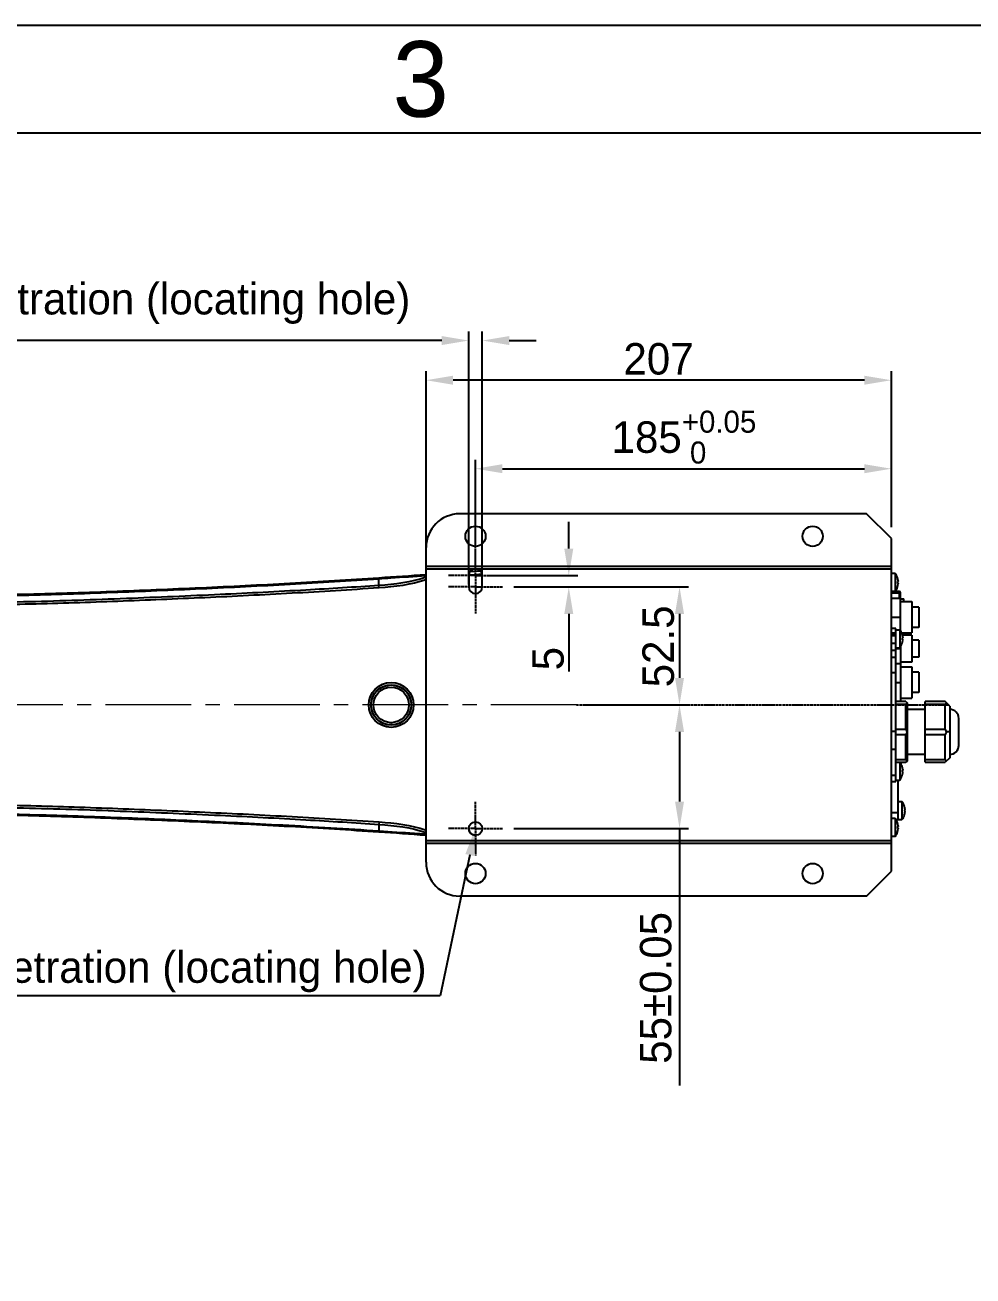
# Model space of a CAD drawing. Header units: millimetres. Extents: x 4086 to 8300, y 123 to 1549.
# Drawn here: x 6825.7 to 7036.5, y 1271 to 1549.2 of the extents above; entities that cross this region are included whole.
import ezdxf
from ezdxf import colors
from ezdxf.entities.mleader import LeaderData, LeaderLine
from ezdxf.enums import TextEntityAlignment as Align
from ezdxf.math import Vec2, Vec3

# ---------------------------------------------------------------- set-up
doc = ezdxf.new("R2010")
doc.units = ezdxf.units.MM
doc.linetypes.add('CENTER', pattern=[0.6, 0.375, -0.075, 0.075, -0.075])
doc.linetypes.add('CENTER2', pattern=[28.575, 19.05, -3.175, 3.175, -3.175])
for name, color, linetype in [('00_COMPONENTS', 7, 'Continuous'), ('03_ALL_AXES', 7, 'Continuous'), ('51__DRAFT_DIMS', 7, 'Continuous'), ('多重引线', 7, 'Continuous')]:
    doc.layers.add(name, color=color, linetype=linetype)
doc.layers.add('中心线层', color=7, linetype='CENTER2', lineweight=0)
doc.styles.add('思源黑', font='SourceHanSansCN-Normal.ttf')
doc.dimstyles.new('尺寸标注_细节_1_2比例', dxfattribs={"dimtxt": 7, "dimasz": 6, "dimexe": 2, "dimexo": 1.5, "dimgap": 1, "dimtad": 1, "dimlfac": 2, "dimdsep": 46, "dimtxsty": '思源黑', "dimcen": 0.09, "dimadec": 0, "dimazin": 0, "dimtp": 0.01, "dimtm": 0.01, "dimtfac": 1, "dimtofl": 0, "dimtmove": 0, "dimatfit": 3, "dimfxl": 1, "dimtolj": 1, "dimarcsym": 0})

# ---------------------------------------------------------------- blocks, each defined once
blk = doc.blocks.new('1')
at = {"color": 2}
for points in [[(6283.66, 123.62), (6283.66, 1549.22), (8299.66, 1549.22), (8299.66, 123.62)], [(6403.66, 147.62), (6403.66, 1525.22), (8275.66, 1525.22), (8275.66, 147.62)]]:
    blk.add_lwpolyline(points, close=True, dxfattribs=at)
at = {"color": 2, "style": '思源黑'}
blk.add_text('3', height=16.8, dxfattribs=at).set_placement((6913.66, 1537.22), align=Align.MIDDLE_CENTER)
at = {"color": 7, "style": '思源黑'}
for tag, height, p in [('编号', 19.2, (8134.84, 252.67)), ('比例', 8, (7939.66, 171.62))]:
    blk.add_attdef(tag, text='', height=height, dxfattribs=at).set_placement(p, align=Align.MIDDLE)
at = {"linetype": 'Continuous', "lineweight": 0, "ltscale": 0.3, "style": '思源黑'}
for tag, p in [('当前页', (8121.35, 207.93)), ('总页数', (8160.27, 207.93))]:
    blk.add_attdef(tag, text='', height=8, dxfattribs=at).set_placement(p, align=Align.MIDDLE)
blk = doc.blocks.new('*D1603')
at = {"layer": '51__DRAFT_DIMS', "color": 0, "linetype": 'Continuous', "lineweight": -2}
for p, q in [((6914.85, 1430.77), (6914.85, 1472.23)), ((7018.35, 1437.52), (7018.35, 1472.23)), ((7012.35, 1470.23), (6920.85, 1470.23))]:
    blk.add_line(p, q, dxfattribs=at)
at = {"layer": '51__DRAFT_DIMS', "color": 0}
for points in [[(6920.85, 1471.23), (6920.85, 1469.23), (6914.85, 1470.23)], [(7012.35, 1469.23), (7012.35, 1471.23), (7018.35, 1470.23)]]:
    blk.add_solid(points, dxfattribs=at)
at = {"layer": 'Defpoints', "color": 0}
for p in [(6914.85, 1470.23), (7018.35, 1436.02), (6914.85, 1429.27)]:
    blk.add_point(p, dxfattribs=at)
at = {"layer": '51__DRAFT_DIMS', "color": 0, "insert": (6966.56, 1478.49), "char_height": 7, "attachment_point": 2, "style": '思源黑'}
blk.add_mtext('\\A1;207', dxfattribs=at)
blk = doc.blocks.new('*D1604')
at = {"layer": '51__DRAFT_DIMS', "color": 0, "linetype": 'Continuous', "lineweight": -2}
for p, q in [((6925.85, 1432.77), (6925.85, 1452.55)), ((7018.35, 1437.52), (7018.35, 1452.55)), ((6931.85, 1450.55), (7012.35, 1450.55))]:
    blk.add_line(p, q, dxfattribs=at)
at = {"layer": '51__DRAFT_DIMS', "color": 0}
for points in [[(6931.85, 1451.55), (6931.85, 1449.55), (6925.85, 1450.55)], [(7012.35, 1449.55), (7012.35, 1451.55), (7018.35, 1450.55)]]:
    blk.add_solid(points, dxfattribs=at)
at = {"layer": 'Defpoints', "color": 0}
for p in [(7018.35, 1450.55), (7018.35, 1436.02), (6925.85, 1431.27)]:
    blk.add_point(p, dxfattribs=at)
at = {"layer": '51__DRAFT_DIMS', "color": 0, "insert": (6972.21, 1463.46), "char_height": 7, "attachment_point": 2, "style": '思源黑'}
blk.add_mtext('\\A1;\\A1;185{\\C256;{\\H0.7x;\\S+0.05^  0;}}', dxfattribs=at)
blk = doc.blocks.new('*D1605')
at = {"layer": '51__DRAFT_DIMS', "color": 0, "linetype": 'Continuous', "lineweight": -2}
for p, q in [((6924.35, 1424.77), (6924.35, 1481.05)), ((6927.35, 1424.77), (6927.35, 1481.05)), ((6918.35, 1479.05), (6768.34, 1479.05)), ((6933.35, 1479.05), (6939.35, 1479.05))]:
    blk.add_line(p, q, dxfattribs=at)
at = {"layer": '51__DRAFT_DIMS', "color": 0}
for points in [[(6918.35, 1478.05), (6918.35, 1480.05), (6924.35, 1479.05)], [(6933.35, 1480.05), (6933.35, 1478.05), (6927.35, 1479.05)]]:
    blk.add_solid(points, dxfattribs=at)
at = {"layer": 'Defpoints', "color": 0}
for p in [(6927.35, 1479.05), (6924.35, 1423.27), (6927.35, 1423.27)]:
    blk.add_point(p, dxfattribs=at)
at = {"layer": '51__DRAFT_DIMS', "color": 0, "insert": (6911.35, 1494.24), "char_height": 7, "attachment_point": 3, "style": '思源黑'}
blk.add_mtext('\\A1;\\A1;6{\\C256;{\\H0.7x;\\S+0.018^  0;}}Penetration (locating hole)', dxfattribs=at)
blk = doc.blocks.new('*D1606')
at = {"layer": '51__DRAFT_DIMS', "color": 0, "linetype": 'Continuous', "lineweight": -2}
for p, q in [((6934.35, 1424.27), (6973.23, 1424.27)), ((6971.23, 1418.27), (6971.23, 1404.02)), ((6949.85, 1398.02), (6973.23, 1398.02))]:
    blk.add_line(p, q, dxfattribs=at)
at = {"layer": '51__DRAFT_DIMS', "color": 0}
for points in [[(6972.23, 1418.27), (6970.23, 1418.27), (6971.23, 1424.27)], [(6970.23, 1404.02), (6972.23, 1404.02), (6971.23, 1398.02)]]:
    blk.add_solid(points, dxfattribs=at)
at = {"layer": 'Defpoints', "color": 0}
for p in [(6932.85, 1424.27), (6948.35, 1398.02), (6971.23, 1398.02)]:
    blk.add_point(p, dxfattribs=at)
at = {"layer": '51__DRAFT_DIMS', "color": 0, "insert": (6962.98, 1411.04), "char_height": 7, "attachment_point": 2, "rotation": 90, "style": '思源黑'}
blk.add_mtext('\\A1;52.5', dxfattribs=at)
blk = doc.blocks.new('*D1607')
at = {"layer": '51__DRAFT_DIMS', "color": 0, "linetype": 'Continuous', "lineweight": -2}
for p, q in [((6949.85, 1398.02), (6973.23, 1398.02)), ((6971.23, 1392.02), (6971.23, 1376.52)), ((6934.35, 1370.52), (6973.23, 1370.52)), ((6971.23, 1370.52), (6971.23, 1313.36))]:
    blk.add_line(p, q, dxfattribs=at)
at = {"layer": '51__DRAFT_DIMS', "color": 0}
for points in [[(6972.23, 1392.02), (6970.23, 1392.02), (6971.23, 1398.02)], [(6970.23, 1376.52), (6972.23, 1376.52), (6971.23, 1370.52)]]:
    blk.add_solid(points, dxfattribs=at)
at = {"layer": 'Defpoints', "color": 0}
for p in [(6948.35, 1398.02), (6932.85, 1370.52), (6971.23, 1370.52)]:
    blk.add_point(p, dxfattribs=at)
at = {"layer": '51__DRAFT_DIMS', "color": 0, "insert": (6962.42, 1351.97), "char_height": 7, "attachment_point": 3, "rotation": 90, "style": '思源黑'}
blk.add_mtext('\\A1;\\A1;55%%p0.05', dxfattribs=at)
blk = doc.blocks.new('*D1608')
at = {"layer": '51__DRAFT_DIMS', "color": 0, "linetype": 'Continuous', "lineweight": -2}
for p, q in [((6946.6, 1432.77), (6946.6, 1438.77)), ((6928.35, 1426.77), (6948.6, 1426.77)), ((6934.35, 1424.27), (6948.6, 1424.27)), ((6946.6, 1418.27), (6946.6, 1405.44))]:
    blk.add_line(p, q, dxfattribs=at)
at = {"layer": '51__DRAFT_DIMS', "color": 0}
for points in [[(6945.6, 1432.77), (6947.6, 1432.77), (6946.6, 1426.77)], [(6947.6, 1418.27), (6945.6, 1418.27), (6946.6, 1424.27)]]:
    blk.add_solid(points, dxfattribs=at)
at = {"layer": 'Defpoints', "color": 0}
for p in [(6926.85, 1426.77), (6946.6, 1426.77), (6932.85, 1424.27)]:
    blk.add_point(p, dxfattribs=at)
at = {"layer": '51__DRAFT_DIMS', "color": 0, "insert": (6938.47, 1410.91), "char_height": 7, "attachment_point": 3, "rotation": 90, "style": '思源黑'}
blk.add_mtext('\\A1;5', dxfattribs=at)

msp = doc.modelspace()

# ---------------------------------------------------------------- linework, layer by layer
at = {"layer": '00_COMPONENTS', "color": 7, "linetype": 'Continuous'}
for p, q in [((7012.8463, 1440.5185), (6922.3463, 1440.5185)), ((7018.3463, 1435.0185), (7012.8463, 1440.5185)), ((6914.8463, 1363.0185), (6914.8463, 1433.0185)), ((7018.3463, 1361.0185), (7018.3463, 1435.0185)), ((7018.3463, 1428.7685), (6914.8463, 1428.7685)), ((6914.8463, 1428.2685), (7018.3463, 1428.2685)), ((6924.6943, 1427.7119), (6925.8774, 1427.7888)), ((6925.8774, 1427.7888), (6926.8581, 1427.852)), ((7019.2081, 1427.2685), (7018.3463, 1427.2685)), ((7019.2081, 1427.2685), (7019.2081, 1423.2685)), ((6904.3584, 1426.3072), (6904.3726, 1426.0937)), ((6904.3726, 1424.5734), (6904.3726, 1426.0937)), ((6904.4081, 1424.0387), (6904.3726, 1424.5734)), ((6924.3463, 1426.7685), (6924.3463, 1424.2685)), ((6927.3463, 1424.2685), (6927.3463, 1426.7685)), ((7019.7294, 1425.0485), (7019.8677, 1425.0485)), ((7019.7362, 1426.2761), (7019.7296, 1426.2723)), ((7019.8674, 1425.4885), (7019.7296, 1425.4885)), ((7019.2081, 1423.2685), (7018.3463, 1423.2685)), ((7020.0963, 1423.2185), (7018.3463, 1423.2185)), ((7018.3463, 1422.9685), (7020.3463, 1422.9685)), ((7018.3463, 1421.7685), (7020.3463, 1421.7685)), ((7019.7296, 1424.2648), (7019.7362, 1424.261)), ((7020.0963, 1423.2185), (7020.0963, 1421.7685)), ((7020.3463, 1414.5387), (7020.3463, 1422.9685)), ((7020.3463, 1421.6185), (7021.0963, 1421.6185)), ((7021.0963, 1421.0185), (7021.0963, 1421.6185)), ((7020.3463, 1421.0185), (7022.9213, 1421.0185)), ((7022.9213, 1421.0183), (7022.9213, 1414.0188)), ((7024.4213, 1419.7685), (7022.9213, 1419.7685)), ((7024.4213, 1419.7682), (7024.4213, 1415.2689)), ((7018.3463, 1417.5185), (7020.3463, 1417.5185)), ((7019.3463, 1415.0185), (7018.3463, 1415.0185)), ((7018.3463, 1414.0185), (7019.3463, 1414.0185)), ((7019.3463, 1413.851), (7018.3463, 1413.851)), ((7019.3463, 1413.351), (7018.3463, 1413.351)), ((7019.3463, 1381.0185), (7019.3463, 1415.0185)), ((7019.3463, 1414.7394), (7020.2081, 1414.7394)), ((7020.2081, 1414.7394), (7020.2081, 1410.7394)), ((7020.6304, 1414.0185), (7022.9213, 1414.0185)), ((7020.7362, 1413.747), (7020.7296, 1413.7432)), ((7022.9213, 1413.5185), (7020.7934, 1413.5185)), ((7021.0963, 1413.5185), (7021.0963, 1414.0185)), ((7024.4213, 1415.2685), (7022.9213, 1415.2685)), ((7022.9213, 1413.5185), (7022.9213, 1407.5186)), ((7018.3463, 1411.7394), (7019.3463, 1411.7394)), ((7019.3463, 1410.7394), (7020.2081, 1410.7394)), ((7020.3463, 1410.5185), (7019.3463, 1410.5185)), ((7020.3463, 1410.9394), (7020.3463, 1398.7685)), ((7020.7294, 1412.9594), (7020.8677, 1412.9594)), ((7020.8674, 1412.5194), (7020.7296, 1412.5194)), ((7020.7296, 1411.7357), (7020.7362, 1411.7319)), ((7024.4213, 1412.3935), (7022.9213, 1412.3935)), ((7024.4213, 1412.3933), (7024.4213, 1408.6438)), ((7018.3463, 1410.1966), (7019.3463, 1410.1966)), ((7018.3463, 1408.6412), (7019.3463, 1408.6412)), ((7024.4213, 1408.6435), (7022.9213, 1408.6435)), ((7018.3463, 1405.2634), (7019.3463, 1405.2634)), ((7019.3463, 1407.2685), (7020.3463, 1407.2685)), ((7022.9213, 1407.5185), (7020.3463, 1407.5185)), ((7020.3463, 1406.5185), (7022.9213, 1406.5185)), ((7022.9213, 1406.5183), (7022.9213, 1399.5188)), ((7024.4213, 1405.2685), (7022.9213, 1405.2685)), ((7024.4213, 1405.2682), (7024.4213, 1400.7689)), ((7019.3463, 1403.0185), (7020.3463, 1403.0185)), ((7020.3463, 1399.5185), (7022.9213, 1399.5185)), ((7024.4213, 1400.7685), (7022.9213, 1400.7685)), ((7021.5963, 1398.7685), (7019.3463, 1398.7685)), ((7019.3463, 1398.2247), (7021.5963, 1398.2247)), ((7021.5963, 1398.7685), (7021.8463, 1398.5185)), ((7021.5963, 1392.5624), (7021.5963, 1398.2247)), ((7021.8463, 1398.5185), (7021.8463, 1385.5185)), ((7025.8463, 1397.0185), (7021.8463, 1397.0185)), ((7030.3463, 1398.7685), (7025.8463, 1398.7685)), ((7025.8463, 1385.2685), (7025.8463, 1398.7685)), ((7025.8463, 1398.2247), (7030.3463, 1398.2247)), ((7031.3463, 1397.7685), (7030.3463, 1398.7685)), ((7030.3463, 1392.5624), (7030.3463, 1398.2247)), ((7031.3463, 1397.7685), (7031.3463, 1386.2685)), ((7033.3463, 1389.019), (7033.3463, 1395.0181)), ((7019.3463, 1392.0916), (7018.3463, 1392.0916)), ((7021.5963, 1392.5624), (7019.3463, 1392.5624)), ((7019.3463, 1391.4747), (7021.5963, 1391.4747)), ((7021.5963, 1385.8124), (7021.5963, 1391.4747)), ((7030.3463, 1392.5624), (7025.8463, 1392.5624)), ((7025.8463, 1391.4747), (7030.3463, 1391.4747)), ((7030.3463, 1385.8124), (7030.3463, 1391.4747)), ((7031.3463, 1392.0185), (7030.6011, 1392.0185)), ((7018.3463, 1388.2064), (7019.3463, 1388.2064)), ((7021.5963, 1385.8124), (7019.3463, 1385.8124)), ((7021.8463, 1385.5185), (7021.5963, 1385.2685)), ((7025.8463, 1387.0185), (7021.8463, 1387.0185)), ((7030.3463, 1385.8124), (7025.8463, 1385.8124)), ((7031.3463, 1386.2685), (7030.3463, 1385.2685)), ((7019.3463, 1385.2685), (7021.5963, 1385.2685)), ((7020.2081, 1385.2685), (7020.2081, 1381.2977)), ((7020.7294, 1383.5177), (7020.8677, 1383.5177)), ((7020.7362, 1384.3052), (7020.7296, 1384.3014)), ((7020.8674, 1383.0777), (7020.7296, 1383.0777)), ((7025.8463, 1385.2685), (7030.3463, 1385.2685)), ((7019.3463, 1382.3044), (7018.3463, 1382.3044)), ((7018.3463, 1381.0185), (7019.3463, 1381.0185)), ((7019.3463, 1381.2977), (7020.2081, 1381.2977)), ((7019.8463, 1372.5185), (7019.8463, 1381.2977)), ((7020.7296, 1382.2939), (7020.7362, 1382.2901)), ((7019.8463, 1376.5185), (7020.7081, 1376.5185)), ((7020.7081, 1376.5185), (7020.7081, 1372.5185)), ((7021.2294, 1374.7385), (7021.3677, 1374.7385)), ((7021.2362, 1375.5261), (7021.2296, 1375.5223)), ((6904.4081, 1371.9984), (6904.3726, 1371.4637)), ((7019.8463, 1374.0185), (7018.3463, 1374.0185)), ((7019.2081, 1372.7685), (7018.3463, 1372.7685)), ((7019.2081, 1372.7685), (7019.2081, 1368.7685)), ((7019.3809, 1372.5185), (7020.7081, 1372.5185)), ((7019.7362, 1371.7761), (7019.7296, 1371.7723)), ((7021.3674, 1374.2985), (7021.2296, 1374.2985)), ((7021.2296, 1373.5148), (7021.2362, 1373.511)), ((6904.3584, 1369.7299), (6904.3726, 1369.9434)), ((6904.3726, 1371.4637), (6904.3726, 1369.9434)), ((7019.2081, 1368.7685), (7018.3463, 1368.7685)), ((7019.7294, 1370.5485), (7019.8677, 1370.5485)), ((7019.8674, 1370.9885), (7019.7296, 1370.9885)), ((7019.7296, 1369.7648), (7019.7362, 1369.761)), ((7018.3463, 1367.7685), (6914.8463, 1367.7685)), ((6914.8463, 1367.2685), (7018.3463, 1367.2685)), ((7012.8463, 1355.5185), (7018.3463, 1361.0185)), ((7012.8463, 1355.5185), (6922.3463, 1355.5185))]:
    msp.add_line(p, q, dxfattribs=at)
for centre, radius in [((6925.8463, 1435.5185), 2.25), ((7000.8463, 1435.5185), 2.25), ((6907.0963, 1398.0185), 4.9871), ((6907.0963, 1398.0185), 4.4872), ((6907.0963, 1398.0185), 4.4473), ((6907.0963, 1398.0185), 3.9475), ((6925.8463, 1370.5185), 1.5), ((6925.8463, 1360.5185), 2.25), ((7000.8463, 1360.5185), 2.25)]:
    msp.add_circle(centre, radius, dxfattribs=at)
for centre, radius, start, end in [((6922.3463, 1433.0185), 7.5, 90, 180), ((6925.8463, 1426.7685), 1.5, 0, 180), ((7016.6463, 1425.2685), 3.25, 18.060208, 37.979872), ((6807.201, 2889.3295), 1466.2448, 273.7993572, 274.2101947), ((7016.6463, 1425.2685), 3.2425, 6.552671, 18.032352), ((7016.6463, 1425.2685), 3.2425, 341.968572, 353.447828), ((6925.8463, 1424.2685), 1.5, 180, 0), ((7016.6463, 1425.2685), 3.25, 322.020128, 341.939792), ((7020.0963, 1422.9685), 0.25, 0, 90), ((7017.6245, 1412.7278), 3.2743, 18.134886, 37.905195), ((7017.6463, 1412.7394), 3.2425, 6.552668, 18.032352), ((7017.6463, 1412.7394), 3.25, 322.020128, 341.939792), ((7017.6463, 1412.7394), 3.2425, 341.967648, 353.447329), ((7031.3463, 1395.0185), 2, 0, 90), ((7032.0685, 1397.1378), 11.4281, 203.601178, 206.558471), ((7032.0685, 1386.8993), 11.4281, 153.441529, 156.398822), ((7031.3463, 1389.0185), 2, 270, 0), ((7017.6245, 1383.2861), 3.2743, 18.134886, 37.905195), ((7017.6463, 1383.2977), 3.2425, 6.552668, 18.032352), ((7017.6463, 1383.2977), 3.2425, 341.967648, 353.447329), ((7017.6463, 1383.2977), 3.25, 322.020128, 341.939792), ((7018.1245, 1374.507), 3.2743, 18.134886, 37.905195), ((7018.1463, 1374.5185), 3.2425, 6.552668, 18.032352), ((7016.6463, 1370.7685), 3.25, 18.060208, 37.979872), ((7016.6463, 1370.7685), 3.2425, 6.552671, 18.032352), ((7018.1463, 1374.5185), 3.25, 322.020128, 341.939792), ((7018.1463, 1374.5185), 3.2425, 341.967648, 353.447329), ((6809.5951, -59.0969), 1431.9658, 85.7848868, 86.2055603), ((7016.6463, 1370.7685), 3.25, 322.020128, 341.939792), ((7016.6463, 1370.7685), 3.2425, 341.968572, 353.447828), ((6922.3463, 1363.0185), 7.5, 180, 270)]:
    msp.add_arc(centre, radius, start, end, dxfattribs=at)
for centre, major_axis, start_param, end_param in [((7028.3463, 1392.0185), (6.4952, -6.4952), 3.14287661, 3.21416462), ((7037.0963, 1392.0185), (6.4952, -6.4952), 3.14159265, 3.21416462), ((7037.0963, 1392.0185), (6.4952, -6.4952), -2.16696707, -2.0943951), ((7037.0963, 1392.0185), (6.4952, 6.4952), 2.0943951, 2.16696707), ((7028.3463, 1392.0185), (6.4952, 6.4952), 3.06902069, 3.1403087), ((7037.0963, 1392.0185), (6.4952, 6.4952), 3.06902069, 3.14159265)]:
    msp.add_ellipse(centre, major_axis=major_axis, ratio=0.57735027, start_param=start_param, end_param=end_param, dxfattribs=at)
for points, knots in [([(6760.3397, 1398.0185), (6760.3397, 1401.3041), (6761.6384, 1407.9434), (6766.2994, 1414.9825), (6771.3878, 1419.2211), (6775.7548, 1421.6262), (6779.7209, 1422.8625), (6782.9821, 1423.4135), (6785.4618, 1423.5547), (6787.9406, 1423.4869), (6791.2437, 1423.3591), (6795.371, 1423.1522), (6800.3228, 1422.8914), (6805.2761, 1422.6565), (6810.2331, 1422.5119), (6816.8451, 1422.4869), (6825.109, 1422.6229), (6835.0226, 1422.9035), (6848.2372, 1423.3841), (6864.7521, 1424.0693), (6884.5635, 1425.0426), (6897.7613, 1425.8686), (6904.3584, 1426.3072)], [0, 0, 0, 0, 0.06217173, 0.12435813, 0.15559881, 0.18683502, 0.21806851, 0.23370254, 0.24933588, 0.26497389, 0.28061275, 0.31189047, 0.34316829, 0.374446, 0.40572344, 0.43700105, 0.49955607, 0.56211152, 0.62466711, 0.74977819, 0.87488908, 1, 1, 1, 1]), ([(6760.5536, 1398.0185), (6760.5536, 1401.2971), (6761.8583, 1407.9232), (6766.5373, 1414.9327), (6771.6396, 1419.1335), (6776.0143, 1421.5041), (6779.9824, 1422.7058), (6783.2419, 1423.2274), (6785.7178, 1423.3389), (6788.1911, 1423.2635), (6791.4875, 1423.134), (6795.6063, 1422.9253), (6800.5481, 1422.6657), (6805.4914, 1422.4337), (6810.4386, 1422.2951), (6817.0371, 1422.2759), (6825.2842, 1422.4137), (6835.1776, 1422.6952), (6848.3653, 1423.176), (6864.8466, 1423.8618), (6884.6179, 1424.8322), (6897.7889, 1425.656), (6904.3726, 1426.0937)], [0, 0, 0, 0, 0.06216734, 0.12434949, 0.15558976, 0.18682542, 0.21805914, 0.23369309, 0.24932688, 0.26496531, 0.28060436, 0.31188246, 0.34316063, 0.3744387, 0.4057165, 0.43699448, 0.49955026, 0.56210644, 0.62466276, 0.74977528, 0.87488763, 1, 1, 1, 1]), ([(6904.3726, 1424.5732), (6898.9635, 1424.2134), (6887.205, 1423.471), (6868.4772, 1422.5023), (6851.5675, 1421.7865), (6837.4132, 1421.2499), (6826.6504, 1420.9278), (6817.7066, 1420.763), (6810.6083, 1420.7728), (6805.357, 1420.9186), (6800.1782, 1421.1655), (6795.0766, 1421.4347), (6790.8735, 1421.6424), (6787.5731, 1421.7686), (6785.1797, 1421.8197), (6782.8485, 1421.65), (6779.8327, 1421.0969), (6776.181, 1419.9101), (6772.1832, 1417.6445), (6767.5313, 1413.7101), (6763.2654, 1407.1963), (6762.0708, 1401.0648), (6762.0708, 1398.0185)], [0, 0, 0, 0, 0.10435288, 0.22679573, 0.36097958, 0.43014854, 0.49945755, 0.56825003, 0.60233446, 0.63608811, 0.6693639, 0.7021361, 0.73443016, 0.75036673, 0.76572066, 0.78048948, 0.79526436, 0.82467044, 0.85392449, 0.88314547, 0.94136067, 1, 1, 1, 1]), ([(6904.3726, 1426.0937), (6905.2536, 1426.1525), (6908.7449, 1426.3867), (6912.2351, 1426.6373), (6914.8464, 1426.7954)], [0, 0, 0, 0, 0.25236422, 1, 1, 1, 1]), ([(7019.7333, 1425.1218), (7019.7325, 1425.1097), (7019.7307, 1425.0854), (7019.728, 1425.0612), (7019.7263, 1425.0491)], [0, 0, 0, 0, 0.4997862, 1, 1, 1, 1]), ([(7019.7355, 1425.3419), (7019.7355, 1425.3298), (7019.7351, 1425.3054), (7019.7338, 1425.281), (7019.7329, 1425.2689)], [0, 0, 0, 0, 0.4996018, 1, 1, 1, 1]), ([(7019.8677, 1425.6385), (7019.8709, 1425.6108), (7019.8633, 1425.5815), (7019.8894, 1425.5087), (7019.874, 1425.5087)], [0, 0, 0, 0, 0.64434522, 1, 1, 1, 1]), ([(7019.874, 1425.5087), (7019.8722, 1425.5087), (7019.87, 1425.5176), (7019.868, 1425.5224), (7019.8668, 1425.5272)], [0, 0, 0, 0, 0.26209409, 1, 1, 1, 1]), ([(7019.874, 1424.9736), (7019.8732, 1424.9667), (7019.8711, 1424.9519), (7019.8684, 1424.9372), (7019.8668, 1424.9295)], [0, 0, 0, 0, 0.46975251, 1, 1, 1, 1]), ([(7019.8677, 1425.0485), (7019.8695, 1425.0485), (7019.8732, 1425.042), (7019.874, 1425.0368), (7019.8747, 1425.0327)], [0, 0, 0, 0, 0.31103836, 1, 1, 1, 1]), ([(7019.8747, 1425.0327), (7019.8759, 1425.0248), (7019.8767, 1425.005), (7019.8753, 1424.9852), (7019.874, 1424.9736)], [0, 0, 0, 0, 0.40804939, 1, 1, 1, 1]), ([(6904.4081, 1424.0387), (6897.9573, 1423.6095), (6885.0519, 1422.8046), (6865.6802, 1421.8426), (6849.5314, 1421.1692), (6836.6102, 1420.6887), (6826.9166, 1420.4026), (6817.221, 1420.2141), (6809.1377, 1420.2407), (6802.6776, 1420.5049), (6797.8355, 1420.7518), (6792.9919, 1421.0047), (6788.1548, 1421.2306), (6783.2898, 1421.3168), (6778.5214, 1420.2417), (6774.0733, 1418.2497), (6768.8405, 1414.4253), (6763.9725, 1407.7266), (6762.6065, 1401.2285), (6762.6065, 1398.0185)], [0, 0, 0, 0, 0.12512641, 0.25025282, 0.37537956, 0.43794299, 0.50050627, 0.56306925, 0.62562915, 0.6569106, 0.6881923, 0.71947402, 0.7507555, 0.78200968, 0.81324519, 0.84447969, 0.87572385, 0.93787334, 1, 1, 1, 1]), ([(7020.7333, 1412.5927), (7020.7325, 1412.5805), (7020.7307, 1412.5563), (7020.728, 1412.5321), (7020.7263, 1412.52)], [0, 0, 0, 0, 0.4997862, 1, 1, 1, 1]), ([(7020.7355, 1412.8128), (7020.7355, 1412.8006), (7020.7351, 1412.7763), (7020.7338, 1412.7519), (7020.7329, 1412.7397)], [0, 0, 0, 0, 0.49960367, 1, 1, 1, 1]), ([(7020.874, 1412.9796), (7020.8722, 1412.9796), (7020.87, 1412.9885), (7020.868, 1412.9933), (7020.8668, 1412.9981)], [0, 0, 0, 0, 0.26205334, 1, 1, 1, 1]), ([(7020.874, 1412.4445), (7020.8732, 1412.4375), (7020.8711, 1412.4228), (7020.8684, 1412.4081), (7020.8668, 1412.4003)], [0, 0, 0, 0, 0.4697593, 1, 1, 1, 1]), ([(7020.8677, 1413.1094), (7020.8691, 1413.0969), (7020.8717, 1413.0713), (7020.8738, 1413.0457), (7020.8747, 1413.0326)], [0, 0, 0, 0, 0.48999862, 1, 1, 1, 1]), ([(7020.8677, 1412.5194), (7020.8695, 1412.5194), (7020.8732, 1412.5128), (7020.874, 1412.5077), (7020.8747, 1412.5036)], [0, 0, 0, 0, 0.31101433, 1, 1, 1, 1]), ([(7020.8747, 1413.0326), (7020.8755, 1413.0201), (7020.8728, 1413.0084), (7020.8792, 1412.9796), (7020.874, 1412.9796)], [0, 0, 0, 0, 0.70648164, 1, 1, 1, 1]), ([(7020.8747, 1412.5036), (7020.8759, 1412.4957), (7020.8767, 1412.4758), (7020.8753, 1412.4561), (7020.874, 1412.4445)], [0, 0, 0, 0, 0.40806434, 1, 1, 1, 1]), ([(6904.3584, 1369.7299), (6897.7609, 1370.1685), (6884.5622, 1370.9951), (6864.7495, 1371.9677), (6848.2333, 1372.6531), (6835.0178, 1373.1338), (6825.1035, 1373.4144), (6816.8391, 1373.5502), (6810.2267, 1373.5252), (6805.2693, 1373.3803), (6800.3158, 1373.1453), (6795.3636, 1372.8845), (6791.2361, 1372.6775), (6787.9327, 1372.5501), (6785.454, 1372.4822), (6782.9742, 1372.6245), (6779.713, 1373.1767), (6774.1832, 1374.9017), (6767.2065, 1379.6729), (6761.6432, 1388.0905), (6760.3397, 1394.7328), (6760.3397, 1398.0185)], [0, 0, 0, 0, 0.1251558, 0.25031185, 0.37546747, 0.43804745, 0.5006248, 0.56320252, 0.59449158, 0.62577844, 0.65706828, 0.68835703, 0.71964712, 0.73529045, 0.75093438, 0.76656754, 0.78221582, 0.81344494, 0.87563205, 0.93780548, 1, 1, 1, 1]), ([(6904.3726, 1369.9436), (6897.2522, 1370.417), (6883.4117, 1371.2697), (6863.1061, 1372.2571), (6846.7416, 1372.9256), (6833.9201, 1373.3817), (6824.3603, 1373.6427), (6816.3743, 1373.7661), (6809.9531, 1373.733), (6805.1066, 1373.5881), (6800.2411, 1373.3553), (6795.3548, 1373.0986), (6791.2692, 1372.8939), (6787.9931, 1372.7658), (6785.5359, 1372.6985), (6783.0789, 1372.8278), (6779.844, 1373.3665), (6775.9002, 1374.582), (6771.5537, 1376.9654), (6766.4827, 1381.1709), (6761.8448, 1388.1639), (6760.5538, 1394.7589), (6760.5538, 1398.0185)], [0, 0, 0, 0, 0.13531164, 0.26292547, 0.38546953, 0.44586365, 0.50619292, 0.56680254, 0.5972986, 0.62794173, 0.6587305, 0.68965973, 0.72072238, 0.73629292, 0.75183014, 0.76731999, 0.78285529, 0.81392707, 0.84506442, 0.87621657, 0.93819183, 1, 1, 1, 1]), ([(6762.0709, 1398.0185), (6762.0709, 1394.9723), (6763.2655, 1388.8409), (6767.5314, 1382.3271), (6772.1832, 1378.3927), (6776.181, 1376.1272), (6779.8327, 1374.9403), (6782.8485, 1374.3872), (6785.1796, 1374.2175), (6787.5731, 1374.2686), (6790.8735, 1374.3948), (6795.0766, 1374.6025), (6800.1782, 1374.8717), (6805.357, 1375.1187), (6810.6084, 1375.2644), (6817.7067, 1375.2742), (6826.6506, 1375.1094), (6837.4134, 1374.7873), (6851.5679, 1374.2506), (6868.4776, 1373.5349), (6887.2053, 1372.5662), (6898.9637, 1371.8238), (6904.3726, 1371.464)], [0, 0, 0, 0, 0.05863911, 0.11685404, 0.14607488, 0.1753288, 0.20473476, 0.21950959, 0.23427836, 0.24963228, 0.26556887, 0.29786302, 0.33063535, 0.36391132, 0.39766519, 0.43174988, 0.50054294, 0.56985259, 0.63902217, 0.77320684, 0.89564933, 1, 1, 1, 1]), ([(6762.6065, 1398.0185), (6762.6065, 1394.8082), (6763.9728, 1388.3094), (6768.8418, 1381.6105), (6774.0753, 1377.7862), (6778.5236, 1375.7946), (6783.2922, 1374.72), (6788.1572, 1374.8066), (6792.9942, 1375.0325), (6797.8377, 1375.2854), (6802.6797, 1375.5323), (6809.1396, 1375.7965), (6817.2228, 1375.823), (6826.9182, 1375.6344), (6836.6116, 1375.3484), (6849.5326, 1374.8678), (6865.681, 1374.1944), (6885.0524, 1373.2325), (6897.9575, 1372.4276), (6904.4081, 1371.9984)], [0, 0, 0, 0, 0.0621329, 0.12428989, 0.15553467, 0.18676958, 0.21800569, 0.2492598, 0.28054065, 0.31182173, 0.3431028, 0.37438362, 0.43694233, 0.49950405, 0.56206606, 0.6246282, 0.74975237, 0.87487617, 1, 1, 1, 1]), ([(7020.7333, 1383.1509), (7020.7325, 1383.1388), (7020.7307, 1383.1145), (7020.728, 1383.0903), (7020.7263, 1383.0783)], [0, 0, 0, 0, 0.4997862, 1, 1, 1, 1]), ([(7020.7355, 1383.3711), (7020.7355, 1383.3589), (7020.7351, 1383.3345), (7020.7338, 1383.3102), (7020.7329, 1383.298)], [0, 0, 0, 0, 0.49960367, 1, 1, 1, 1]), ([(7020.874, 1383.5378), (7020.8722, 1383.5378), (7020.87, 1383.5467), (7020.868, 1383.5516), (7020.8668, 1383.5563)], [0, 0, 0, 0, 0.26205334, 1, 1, 1, 1]), ([(7020.874, 1383.0027), (7020.8732, 1382.9958), (7020.8711, 1382.981), (7020.8684, 1382.9663), (7020.8668, 1382.9586)], [0, 0, 0, 0, 0.4697593, 1, 1, 1, 1]), ([(7020.8677, 1383.6677), (7020.8691, 1383.6552), (7020.8717, 1383.6296), (7020.8738, 1383.6039), (7020.8747, 1383.5908)], [0, 0, 0, 0, 0.48999862, 1, 1, 1, 1]), ([(7020.8677, 1383.0777), (7020.8695, 1383.0777), (7020.8732, 1383.0711), (7020.874, 1383.0659), (7020.8747, 1383.0619)], [0, 0, 0, 0, 0.31101433, 1, 1, 1, 1]), ([(7020.8747, 1383.5908), (7020.8755, 1383.5783), (7020.8728, 1383.5667), (7020.8792, 1383.5378), (7020.874, 1383.5378)], [0, 0, 0, 0, 0.70648164, 1, 1, 1, 1]), ([(7020.8747, 1383.0619), (7020.8759, 1383.0539), (7020.8767, 1383.0341), (7020.8753, 1383.0143), (7020.874, 1383.0027)], [0, 0, 0, 0, 0.40806434, 1, 1, 1, 1]), ([(7021.2333, 1374.3718), (7021.2325, 1374.3597), (7021.2307, 1374.3354), (7021.228, 1374.3112), (7021.2263, 1374.2991)], [0, 0, 0, 0, 0.4997862, 1, 1, 1, 1]), ([(7021.2355, 1374.5919), (7021.2355, 1374.5798), (7021.2351, 1374.5554), (7021.2338, 1374.531), (7021.2329, 1374.5189)], [0, 0, 0, 0, 0.49960367, 1, 1, 1, 1]), ([(7021.374, 1374.7587), (7021.3722, 1374.7587), (7021.37, 1374.7676), (7021.368, 1374.7724), (7021.3668, 1374.7772)], [0, 0, 0, 0, 0.26205334, 1, 1, 1, 1]), ([(7021.3677, 1374.8885), (7021.3691, 1374.876), (7021.3717, 1374.8504), (7021.3738, 1374.8248), (7021.3747, 1374.8117)], [0, 0, 0, 0, 0.48999862, 1, 1, 1, 1]), ([(7021.3747, 1374.8117), (7021.3755, 1374.7992), (7021.3728, 1374.7875), (7021.3792, 1374.7587), (7021.374, 1374.7587)], [0, 0, 0, 0, 0.70648164, 1, 1, 1, 1]), ([(7021.374, 1374.2236), (7021.3732, 1374.2166), (7021.3711, 1374.2019), (7021.3684, 1374.1872), (7021.3668, 1374.1795)], [0, 0, 0, 0, 0.4697593, 1, 1, 1, 1]), ([(7021.3677, 1374.2985), (7021.3695, 1374.2985), (7021.3732, 1374.292), (7021.374, 1374.2868), (7021.3747, 1374.2827)], [0, 0, 0, 0, 0.31101433, 1, 1, 1, 1]), ([(7021.3747, 1374.2827), (7021.3759, 1374.2748), (7021.3767, 1374.2549), (7021.3753, 1374.2352), (7021.374, 1374.2236)], [0, 0, 0, 0, 0.40806434, 1, 1, 1, 1]), ([(6914.8464, 1369.2417), (6913.987, 1369.2937), (6910.4954, 1369.5221), (6907.0049, 1369.7677), (6904.3726, 1369.9434)], [0, 0, 0, 0, 0.24604253, 1, 1, 1, 1]), ([(7019.7333, 1370.6218), (7019.7325, 1370.6097), (7019.7307, 1370.5854), (7019.728, 1370.5612), (7019.7263, 1370.5491)], [0, 0, 0, 0, 0.4997862, 1, 1, 1, 1]), ([(7019.7355, 1370.8419), (7019.7355, 1370.8298), (7019.7351, 1370.8054), (7019.7338, 1370.781), (7019.7329, 1370.7689)], [0, 0, 0, 0, 0.4996018, 1, 1, 1, 1]), ([(7019.8677, 1371.1385), (7019.8709, 1371.1108), (7019.8633, 1371.0815), (7019.8894, 1371.0087), (7019.874, 1371.0087)], [0, 0, 0, 0, 0.64434522, 1, 1, 1, 1]), ([(7019.874, 1371.0087), (7019.8722, 1371.0087), (7019.87, 1371.0176), (7019.868, 1371.0224), (7019.8668, 1371.0272)], [0, 0, 0, 0, 0.26209409, 1, 1, 1, 1]), ([(7019.874, 1370.4736), (7019.8732, 1370.4667), (7019.8711, 1370.4519), (7019.8684, 1370.4372), (7019.8668, 1370.4295)], [0, 0, 0, 0, 0.46975251, 1, 1, 1, 1]), ([(7019.8677, 1370.5485), (7019.8695, 1370.5485), (7019.8732, 1370.542), (7019.874, 1370.5368), (7019.8747, 1370.5327)], [0, 0, 0, 0, 0.31103836, 1, 1, 1, 1]), ([(7019.8747, 1370.5327), (7019.8759, 1370.5248), (7019.8767, 1370.505), (7019.8753, 1370.4852), (7019.874, 1370.4736)], [0, 0, 0, 0, 0.40804939, 1, 1, 1, 1])]:
    msp.add_open_spline(points, degree=3, knots=knots, dxfattribs=at)
for points in [[(6914.8463, 1426.4003), (6911.4912, 1425.2589), (6907.9087, 1424.8095), (6904.3726, 1424.5734)], [(6914.8465, 1425.8521), (6911.4995, 1424.7253), (6907.9319, 1424.2731), (6904.4081, 1424.0387)], [(6924.3353, 1426.937), (6925.3312, 1427.0024), (6926.3272, 1427.067), (6927.3232, 1427.1307)], [(7019.7296, 1425.4885), (7019.7325, 1425.4397), (7019.7355, 1425.3908), (7019.7355, 1425.3419)], [(7019.7362, 1425.2685), (7019.7362, 1425.2196), (7019.7362, 1425.1706), (7019.7333, 1425.1218)], [(7020.7296, 1412.9594), (7020.7325, 1412.9106), (7020.7355, 1412.8617), (7020.7355, 1412.8128)], [(7020.7362, 1412.7394), (7020.7362, 1412.6905), (7020.7362, 1412.6415), (7020.7333, 1412.5927)], [(7020.7296, 1383.5177), (7020.7325, 1383.4689), (7020.7355, 1383.42), (7020.7355, 1383.3711)], [(7020.7362, 1383.2977), (7020.7362, 1383.2488), (7020.7362, 1383.1998), (7020.7333, 1383.1509)], [(7021.2296, 1374.7385), (7021.2325, 1374.6897), (7021.2355, 1374.6408), (7021.2355, 1374.5919)], [(7021.2362, 1374.5185), (7021.2362, 1374.4696), (7021.2362, 1374.4206), (7021.2333, 1374.3718)], [(6904.4081, 1371.9984), (6907.9319, 1371.764), (6911.4995, 1371.3118), (6914.8464, 1370.185)], [(6904.3726, 1371.4637), (6907.9087, 1371.2276), (6911.4913, 1370.7782), (6914.8464, 1369.6368)], [(7019.7296, 1370.9885), (7019.7325, 1370.9397), (7019.7355, 1370.8908), (7019.7355, 1370.8419)], [(7019.7362, 1370.7685), (7019.7362, 1370.7196), (7019.7362, 1370.6706), (7019.7333, 1370.6218)]]:
    msp.add_open_spline(points, degree=3, dxfattribs=at)
at = {"layer": '03_ALL_AXES', "color": 7, "linetype": 'CENTER'}
for p, q in [((6925.8463, 1430.2686), (6925.8463, 1432.7686)), ((6925.8463, 1426.7685), (6925.8463, 1430.2686)), ((6925.8463, 1426.7685), (6919.8463, 1426.7685)), ((6925.8463, 1426.7685), (6931.8464, 1426.7685)), ((6925.8463, 1426.7685), (6925.8463, 1420.7685)), ((6925.8463, 1424.2685), (6919.8463, 1424.2685)), ((6925.8463, 1424.2685), (6931.8464, 1424.2685)), ((6925.8463, 1420.7685), (6925.8463, 1418.2685)), ((6948.3463, 1398.0185), (7031.1352, 1398.0185)), ((6925.8463, 1370.5185), (6925.8463, 1376.5186)), ((6925.8463, 1370.5185), (6919.8463, 1370.5185)), ((6925.8463, 1370.5185), (6931.8464, 1370.5185)), ((6925.8463, 1370.5185), (6925.8463, 1364.5185))]:
    msp.add_line(p, q, dxfattribs=at)
at = {"layer": '51__DRAFT_DIMS', "color": 7, "linetype": 'Continuous'}
msp.add_arc((6925.8463, 1370.5185), 1.5, 180, 265.707489, dxfattribs=at)
at = {"layer": '中心线层', "color": 7, "linetype": 'CENTER2'}
msp.add_line((6948.3463, 1398.0185), (6616.6884, 1398.0185), dxfattribs=at)

# ---------------------------------------------------------------- block references
msp.add_blockref('1', (0, 0))

# ---------------------------------------------------------------- dimensions: what is measured, and where the dimension line sits
at = {"layer": '51__DRAFT_DIMS', "color": 7, "linetype": 'Continuous'}
dim = msp.add_linear_dim(base=(6927.3463, 1479.0498), p1=(6924.3463, 1423.2685), p2=(6927.3463, 1423.2685), text='\\A1;<>{\\C256;{\\H0.7x;\\S+0.018^  0;}}Penetration (locating hole)', dimstyle='尺寸标注_细节_1_2比例', override={"dimtxsty": '思源黑'}, dxfattribs=at)
dim.commit()
dim.dimension.update_dxf_attribs({"geometry": '*D1605', "text_midpoint": (6840.3411, 1479.0498), "dimtype": 160})
for base, p1, p2, angle, picture, middle in [((6914.8463, 1470.2345), (7018.3463, 1436.0185), (6914.8463, 1429.2685), 180, '*D1603', (6966.564, 1470.2345)), ((6946.6002, 1426.7685), (6932.8464, 1424.2685), (6926.8463, 1426.7685), 90, '*D1608', (6946.6002, 1408.675)), ((6971.2314, 1398.0185), (6932.8464, 1424.2685), (6948.3463, 1398.0185), 270, '*D1606', (6971.2314, 1411.037))]:
    dim = msp.add_linear_dim(base=base, p1=p1, p2=p2, angle=angle, dimstyle='尺寸标注_细节_1_2比例', dxfattribs=at)
    dim.commit()
    dim.dimension.update_dxf_attribs({"geometry": picture, "text_midpoint": middle, "dimtype": 160})
dim = msp.add_linear_dim(base=(7018.3463, 1450.5477), p1=(6925.8463, 1431.2686), p2=(7018.3463, 1436.0185), text='\\A1;185{\\C256;{\\H0.7x;\\S+0.05^  0;}}', dimstyle='尺寸标注_细节_1_2比例', dxfattribs=at)
dim.commit()
dim.dimension.update_dxf_attribs({"geometry": '*D1604', "text_midpoint": (6972.2076, 1450.5477), "dimtype": 160})
dim = msp.add_linear_dim(base=(6971.2314, 1370.5185), p1=(6948.3463, 1398.0185), p2=(6932.8464, 1370.5185), angle=270, text='\\A1;<>', dimstyle='尺寸标注_细节_1_2比例', override={"dimgap": 1, "dimtxsty": '思源黑', "dimtol": 1, "dimlim": 0, "dimtp": 0.05, "dimtm": 0.05}, dxfattribs=at)
dim.commit()
dim.dimension.update_dxf_attribs({"geometry": '*D1607', "text_midpoint": (6971.2314, 1333.1689), "dimtype": 160})

# ---------------------------------------------------------------- leaders
at = {"layer": '多重引线'}
ml = msp.add_multileader_mtext('Standard', dxfattribs=at)
ml.set_content('{\\C7;φ\\A1;6{\\H0.45x;\\S+0.018^  0;}Penetration (locating hole)}', style='思源黑')
ml.set_leader_properties()
ml.build(insert=Vec2(0, 0))
ml.multileader.update_dxf_attribs({"text_left_attachment_type": 5, "text_right_attachment_type": 5, "dogleg_length": 1, "arrow_head_size": 6})
ctx = ml.context
ctx.base_point, ctx.char_height, ctx.arrow_head_size, ctx.plane_origin = Vec3(6770.8781, 1333.2985), 7, 6, Vec3(6925.8013, 1370.5185)
ctx.left_attachment, ctx.right_attachment, ctx.text_align_type = 5, 5, 2
notes = []
notes.append((ctx, [(0, (1, 1, 0), (6917.9737, 1333.2985), (-1, 0), 1, [(0, [(6925.8013, 1370.5185)], 0, [])])]))
ctx.mtext.insert, ctx.mtext.alignment, ctx.mtext.flow_direction = Vec3(6914.9737, 1343.502), 3, 5
for ctx, leaders in notes:
    for number, flags, end, landing, length, lines in leaders:
        leader = LeaderData()
        leader.index, (leader.has_last_leader_line, leader.has_dogleg_vector, leader.attachment_direction) = number, flags
        leader.last_leader_point, leader.dogleg_vector, leader.dogleg_length = Vec3(end), Vec3(landing), length
        for number, points, colour, breaks in lines:
            line = LeaderLine()
            line.index, line.vertices, line.color, line.breaks = number, Vec3.list(points), colors.encode_raw_color(colour), breaks
            leader.lines.append(line)
        ctx.leaders.append(leader)

doc.saveas('drawing.dxf')
